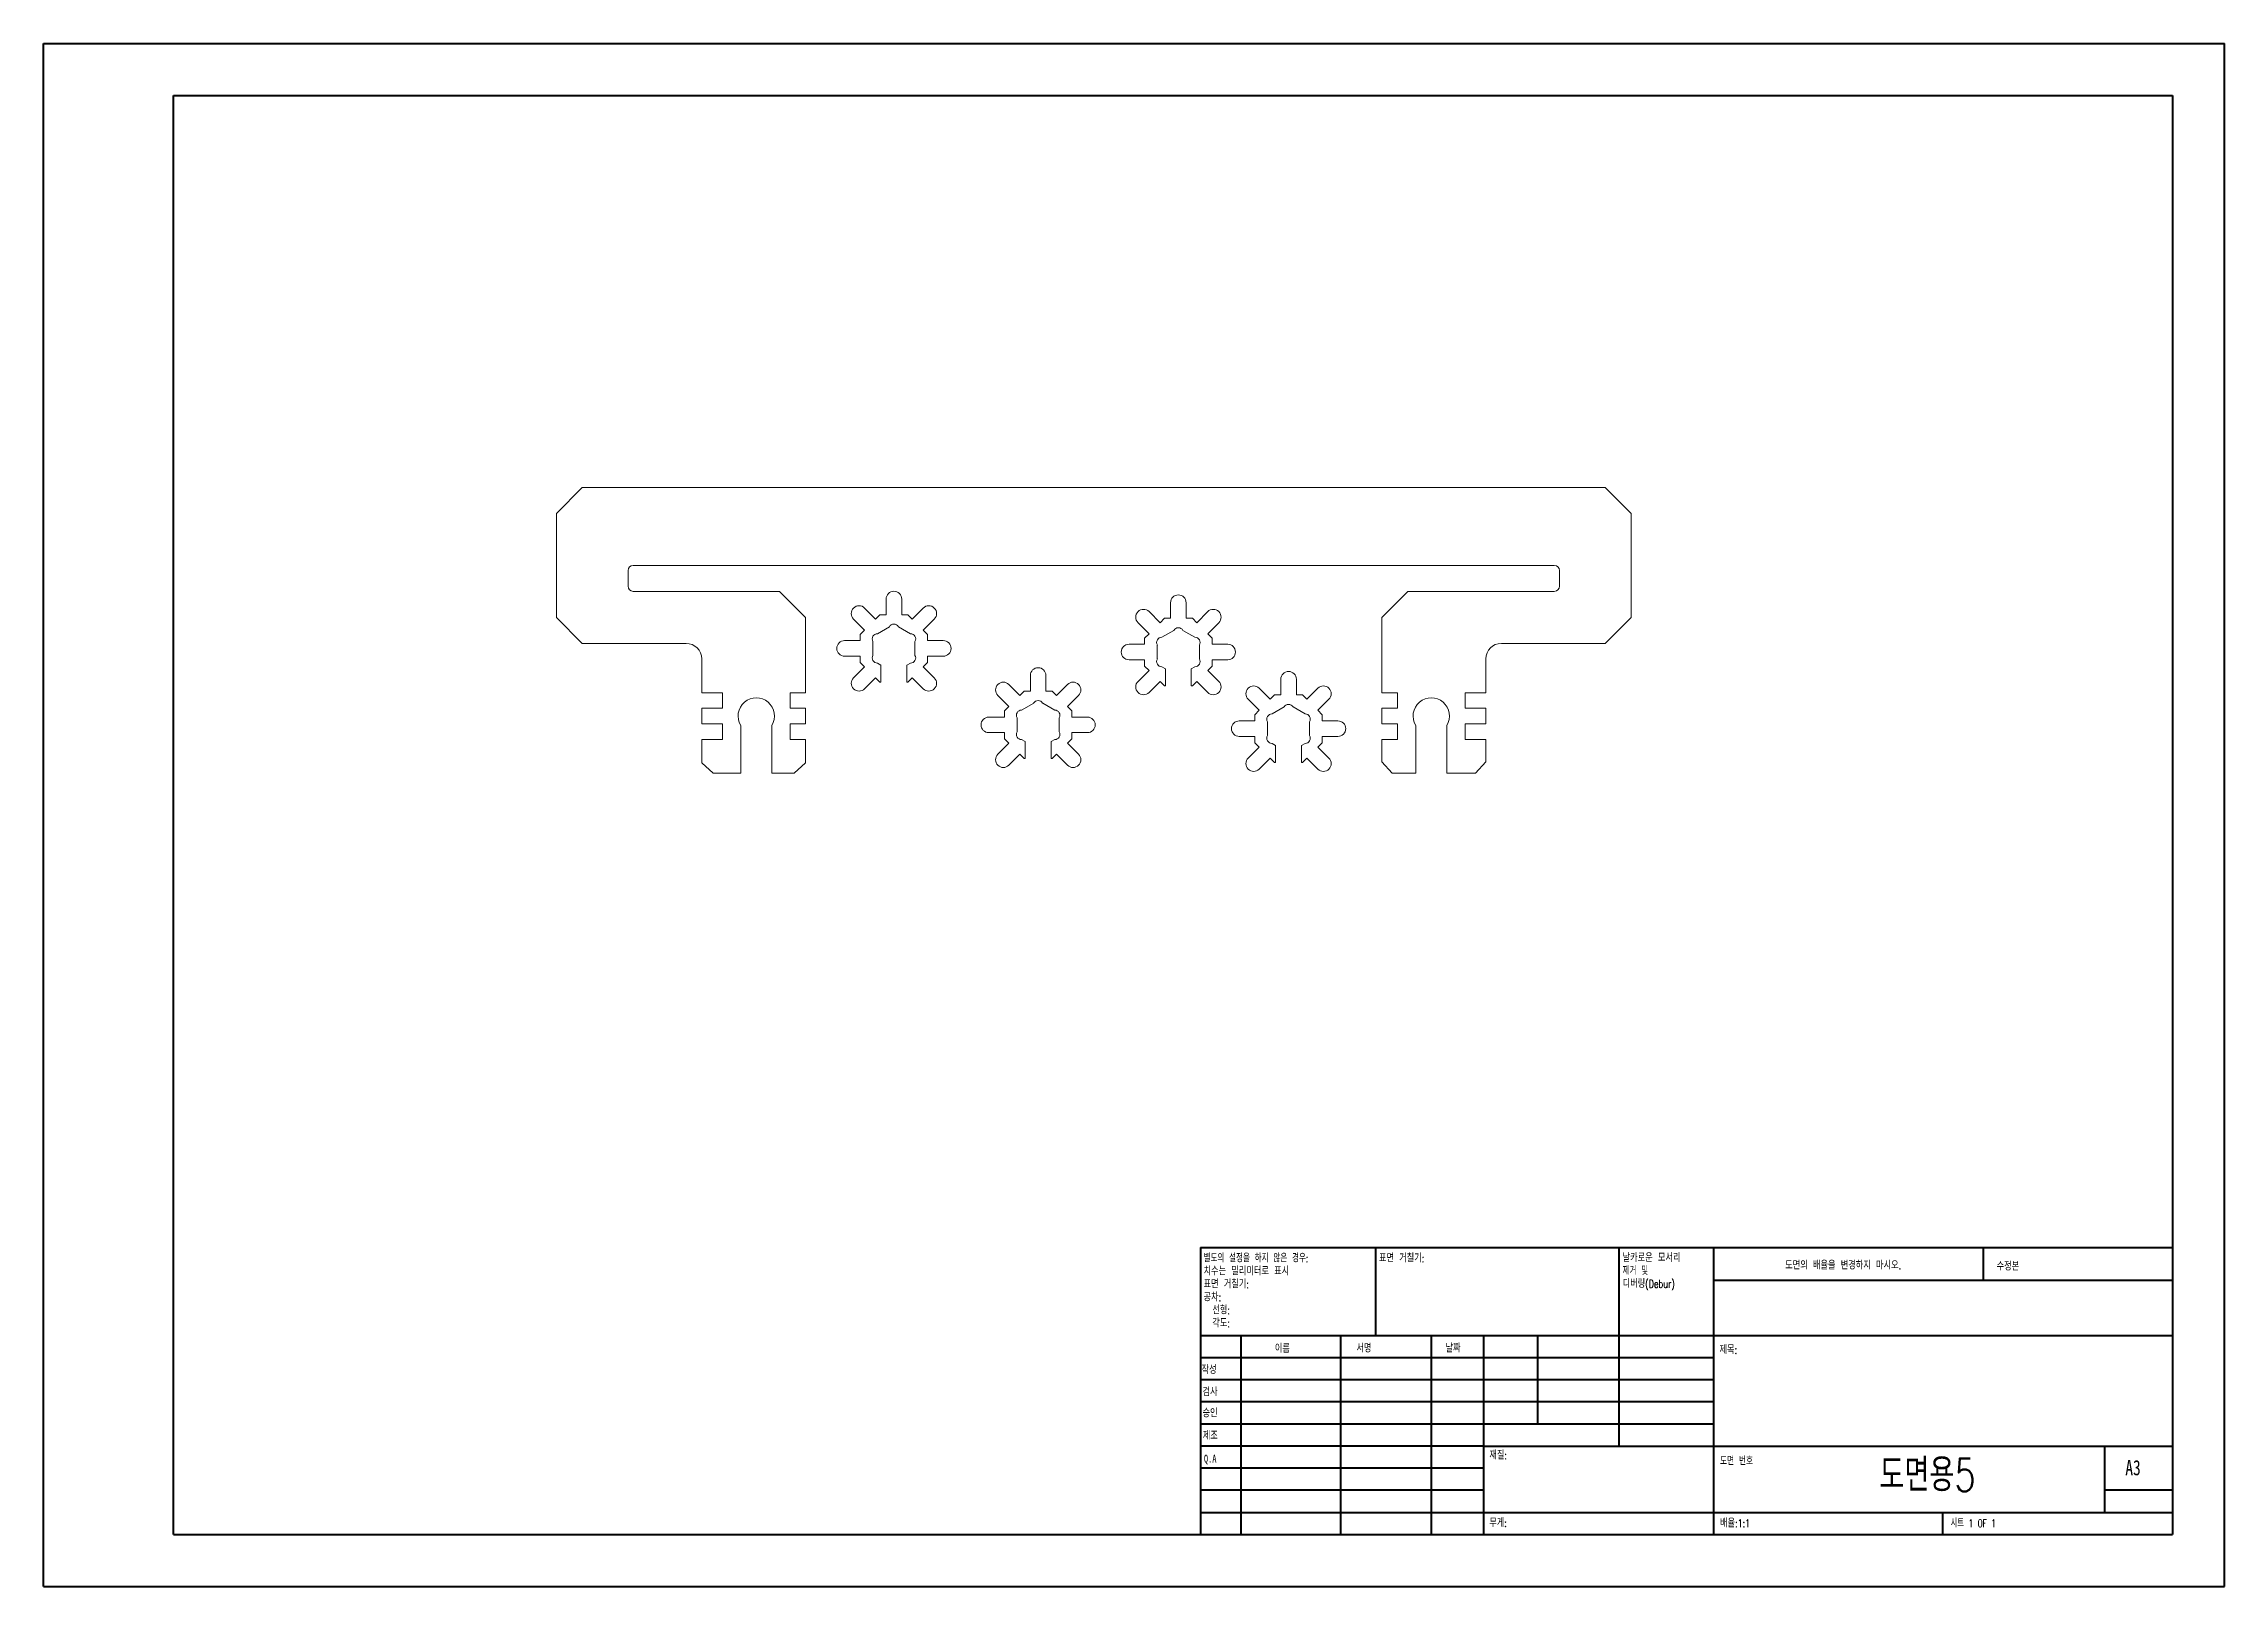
# Model space of a CAD drawing. Header units: millimetres. Extents: x 0 to 420, y 0 to 297.
import ezdxf

# ---------------------------------------------------------------- set-up
doc = ezdxf.new("R2010")
doc.units = ezdxf.units.MM
doc.styles.add('SLDTEXTSTYLE0', font='TXT', dxfattribs={"width": 0.75, "bigfont": 'bigfont'})
doc.styles.add('SLDTEXTSTYLE1', font='TXT', dxfattribs={"width": 0.75})
doc.styles.add('SLDTEXTSTYLE2', font='TXT', dxfattribs={"width": 0.666667, "bigfont": 'bigfont'})
doc.styles.add('SLDTEXTSTYLE3', font='TXT', dxfattribs={"width": 0.7, "bigfont": 'bigfont'})
doc.styles.add('SLDTEXTSTYLE4', font='TXT', dxfattribs={"width": 0.6875, "bigfont": 'bigfont'})
doc.styles.add('SLDTEXTSTYLE5', font='TXT', dxfattribs={"width": 0.691176, "bigfont": 'bigfont'})

# ---------------------------------------------------------------- blocks, each defined once
blk = doc.blocks.new('SW_NOTE_0')
at = {"color": 0, "linetype": 'Continuous', "lineweight": 0, "char_height": 1.5, "attachment_point": 1}
for s, insert, style in [('날카로운 모서리', (0, 1.93), 'SLDTEXTSTYLE0'), ('제거 및', (0, -0.57), 'SLDTEXTSTYLE4'), ('디버링(Debur)', (0, -3.07), 'SLDTEXTSTYLE0')]:
    blk.add_mtext(s, dxfattribs=dict(at, insert=insert, style=style))
blk = doc.blocks.new('SW_NOTE_1')
at = {"color": 0, "linetype": 'Continuous', "lineweight": 0, "char_height": 1.5, "attachment_point": 1}
for s, insert, style in [('별도의 설정을 하지 않은 경우:', (0, 1.93), 'SLDTEXTSTYLE5'), ('표면 거칠기:', (0, -3.07), 'SLDTEXTSTYLE0'), ('치수는 밀리미터로 표시', (0, -0.57), 'SLDTEXTSTYLE0'), ('공차:', (0, -5.57), 'SLDTEXTSTYLE0'), ('선형:', (1.69, -8.07), 'SLDTEXTSTYLE0'), ('각도:', (1.69, -10.57), 'SLDTEXTSTYLE0')]:
    blk.add_mtext(s, dxfattribs=dict(at, insert=insert, style=style))

msp = doc.modelspace()

# ---------------------------------------------------------------- linework, layer by layer
at = {"color": 7, "linetype": 'Continuous', "lineweight": 40}
for p, q in [((0.08, 0.21), (0.08, 297.21)), ((0.08, 297.21), (420.08, 297.21)), ((420.08, 0.21), (420.08, 297.21)), ((25.08, 10.21), (25.08, 287.21)), ((25.08, 287.21), (410.08, 287.21)), ((410.08, 287.21), (410.08, 10.21)), ((222.88, 65.46), (410.08, 65.46)), ((222.88, 65.46), (222.88, 10.21)), ((256.68, 48.46), (256.68, 65.46)), ((303.48, 65.46), (303.48, 27.21)), ((321.68, 65.46), (321.68, 10.21)), ((373.68, 59.09), (373.68, 65.46)), ((410.08, 59.09), (321.68, 59.09)), ((410.08, 48.46), (222.88, 48.46)), ((230.68, 48.46), (230.68, 10.21)), ((249.87, 48.46), (249.87, 10.21)), ((267.28, 48.46), (267.28, 10.21)), ((277.48, 10.21), (277.48, 48.46)), ((287.88, 31.46), (287.88, 48.46)), ((321.68, 44.21), (222.88, 44.21)), ((321.68, 39.96), (222.88, 39.96)), ((321.68, 35.71), (222.88, 35.71)), ((321.68, 31.46), (222.88, 31.46)), ((277.48, 27.21), (222.88, 27.21)), ((277.48, 27.21), (410.08, 27.21)), ((397.08, 14.46), (397.08, 27.21)), ((277.48, 22.96), (222.88, 22.96)), ((277.48, 18.71), (222.88, 18.71)), ((410.08, 18.71), (397.08, 18.71)), ((222.88, 14.46), (410.08, 14.46)), ((365.88, 10.21), (365.88, 14.46)), ((25.08, 10.21), (410.08, 10.21)), ((0.08, 0.21), (420.08, 0.21))]:
    msp.add_line(p, q, dxfattribs=at)
at = {"color": 7, "linetype": 'Continuous', "lineweight": 15}
for p, q in [((103.83, 211.76), (98.83, 206.76)), ((300.83, 211.76), (103.83, 211.76)), ((305.83, 206.76), (300.83, 211.76)), ((98.83, 206.76), (98.83, 186.76)), ((305.83, 186.76), (305.83, 206.76)), ((112.63, 195.76), (112.63, 192.76)), ((113.63, 196.76), (291.03, 196.76)), ((292.03, 192.76), (292.03, 195.76)), ((141.83, 191.76), (113.63, 191.76)), ((146.83, 186.76), (141.83, 191.76)), ((162.34, 190.28), (162.34, 187.28)), ((165.34, 187.28), (165.34, 190.28)), ((217.12, 189.59), (217.12, 186.59)), ((220.12, 186.59), (220.12, 189.59)), ((262.83, 191.76), (257.83, 186.76)), ((291.03, 191.76), (262.83, 191.76)), ((98.83, 186.76), (103.83, 181.76)), ((146.83, 172.26), (146.83, 186.76)), ((156.07, 186.44), (158.19, 184.32)), ((160.31, 186.44), (158.19, 188.56)), ((161.15, 187.28), (160.31, 186.44)), ((162.98, 184.96), (160.66, 183.62)), ((162.34, 187.28), (161.15, 187.28)), ((167.03, 183.62), (164.71, 184.96)), ((166.54, 187.28), (165.34, 187.28)), ((167.38, 186.44), (166.54, 187.28)), ((169.5, 188.56), (167.38, 186.44)), ((169.5, 184.32), (171.62, 186.44)), ((210.85, 185.74), (212.97, 183.62)), ((215.09, 185.74), (212.97, 187.87)), ((215.93, 186.59), (215.09, 185.74)), ((217.12, 186.59), (215.93, 186.59)), ((221.32, 186.59), (220.12, 186.59)), ((222.16, 185.74), (221.32, 186.59)), ((224.28, 187.87), (222.16, 185.74)), ((224.28, 183.62), (226.4, 185.74)), ((257.83, 186.76), (257.83, 172.26)), ((300.83, 181.76), (305.83, 186.76)), ((103.83, 181.76), (123.83, 181.76)), ((157.34, 182.28), (154.34, 182.28)), ((158.19, 184.32), (157.34, 183.48)), ((157.34, 183.48), (157.34, 182.28)), ((159.79, 182.12), (159.79, 179.45)), ((167.89, 179.45), (167.89, 182.12)), ((170.34, 183.48), (169.5, 184.32)), ((170.34, 182.28), (170.34, 183.48)), ((173.34, 182.28), (170.34, 182.28)), ((212.12, 181.59), (209.12, 181.59)), ((212.97, 183.62), (212.12, 182.78)), ((212.12, 182.78), (212.12, 181.59)), ((214.57, 181.43), (214.57, 178.75)), ((217.76, 184.26), (215.44, 182.93)), ((221.81, 182.93), (219.49, 184.26)), ((222.67, 178.75), (222.67, 181.43)), ((225.12, 182.78), (224.28, 183.62)), ((225.12, 181.59), (225.12, 182.78)), ((228.12, 181.59), (225.12, 181.59)), ((280.83, 181.76), (300.83, 181.76)), ((126.83, 178.76), (126.83, 172.26)), ((154.34, 179.28), (157.34, 179.28)), ((158.19, 177.25), (156.07, 175.13)), ((157.34, 179.28), (157.34, 178.09)), ((157.34, 178.09), (158.19, 177.25)), ((160.66, 177.95), (161.34, 177.55)), ((161.34, 177.55), (161.34, 174.28)), ((166.34, 177.55), (167.03, 177.95)), ((166.34, 174.28), (166.34, 177.55)), ((169.5, 177.25), (170.34, 178.09)), ((171.62, 175.13), (169.5, 177.25)), ((170.34, 179.28), (173.34, 179.28)), ((170.34, 178.09), (170.34, 179.28)), ((209.12, 178.59), (212.12, 178.59)), ((212.97, 176.55), (210.85, 174.43)), ((212.12, 178.59), (212.12, 177.39)), ((212.12, 177.39), (212.97, 176.55)), ((215.44, 177.25), (216.12, 176.85)), ((216.12, 176.85), (216.12, 173.59)), ((221.12, 176.85), (221.81, 177.25)), ((221.12, 173.59), (221.12, 176.85)), ((224.28, 176.55), (225.12, 177.39)), ((226.4, 174.43), (224.28, 176.55)), ((225.12, 178.59), (228.12, 178.59)), ((225.12, 177.39), (225.12, 178.59)), ((277.83, 172.26), (277.83, 178.76)), ((126.83, 172.26), (130.83, 172.26)), ((130.83, 172.26), (130.83, 169.26)), ((143.83, 172.26), (146.83, 172.26)), ((143.83, 169.26), (143.83, 172.26)), ((158.19, 173.01), (160.31, 175.13)), ((160.31, 175.13), (161.15, 174.28)), ((161.15, 174.28), (161.34, 174.28)), ((166.34, 174.28), (166.54, 174.28)), ((166.54, 174.28), (167.38, 175.13)), ((167.38, 175.13), (169.5, 173.01)), ((188.09, 171.73), (185.97, 173.85)), ((188.93, 172.57), (188.09, 171.73)), ((190.12, 172.57), (188.93, 172.57)), ((190.12, 175.57), (190.12, 172.57)), ((193.12, 172.57), (193.12, 175.57)), ((194.32, 172.57), (193.12, 172.57)), ((195.16, 171.73), (194.32, 172.57)), ((197.28, 173.85), (195.16, 171.73)), ((212.97, 172.31), (215.09, 174.43)), ((215.09, 174.43), (215.93, 173.59)), ((215.93, 173.59), (216.12, 173.59)), ((221.12, 173.59), (221.32, 173.59)), ((221.32, 173.59), (222.16, 174.43)), ((222.16, 174.43), (224.28, 172.31)), ((236.31, 170.99), (234.19, 173.11)), ((238.35, 174.84), (238.35, 171.84)), ((241.35, 171.84), (241.35, 174.84)), ((245.5, 173.11), (243.38, 170.99)), ((257.83, 172.26), (260.83, 172.26)), ((260.83, 172.26), (260.83, 169.26)), ((273.83, 172.26), (277.83, 172.26)), ((273.83, 169.26), (273.83, 172.26)), ((130.83, 169.26), (126.83, 169.26)), ((126.83, 169.26), (126.83, 166.26)), ((146.83, 169.26), (143.83, 169.26)), ((146.83, 166.26), (146.83, 169.26)), ((183.85, 171.73), (185.97, 169.61)), ((185.97, 169.61), (185.12, 168.76)), ((185.12, 168.76), (185.12, 167.57)), ((190.76, 170.25), (188.44, 168.91)), ((194.81, 168.91), (192.49, 170.25)), ((197.28, 169.61), (199.4, 171.73)), ((198.12, 168.76), (197.28, 169.61)), ((198.12, 167.57), (198.12, 168.76)), ((232.07, 170.99), (234.19, 168.87)), ((234.19, 168.87), (233.35, 168.03)), ((233.35, 168.03), (233.35, 166.84)), ((237.15, 171.84), (236.31, 170.99)), ((238.98, 169.51), (236.66, 168.17)), ((238.35, 171.84), (237.15, 171.84)), ((243.03, 168.17), (240.71, 169.51)), ((242.54, 171.84), (241.35, 171.84)), ((243.38, 170.99), (242.54, 171.84)), ((245.5, 168.87), (247.62, 170.99)), ((246.35, 168.03), (245.5, 168.87)), ((246.35, 166.84), (246.35, 168.03)), ((260.83, 169.26), (257.83, 169.26)), ((257.83, 169.26), (257.83, 166.26)), ((277.83, 169.26), (273.83, 169.26)), ((277.83, 166.26), (277.83, 169.26)), ((126.83, 166.26), (130.83, 166.26)), ((130.83, 166.26), (130.83, 163.26)), ((134.33, 156.76), (134.33, 165.95)), ((140.33, 165.95), (140.33, 156.76)), ((143.83, 166.26), (146.83, 166.26)), ((143.83, 163.26), (143.83, 166.26)), ((185.12, 167.57), (182.12, 167.57)), ((182.12, 164.57), (185.12, 164.57)), ((185.12, 164.57), (185.12, 163.38)), ((187.57, 167.41), (187.57, 164.73)), ((195.67, 164.73), (195.67, 167.41)), ((201.12, 167.57), (198.12, 167.57)), ((198.12, 164.57), (201.12, 164.57)), ((198.12, 163.38), (198.12, 164.57)), ((233.35, 166.84), (230.35, 166.84)), ((230.35, 163.84), (233.35, 163.84)), ((233.35, 163.84), (233.35, 162.64)), ((235.8, 166.67), (235.8, 164)), ((243.9, 164), (243.9, 166.67)), ((249.35, 166.84), (246.35, 166.84)), ((246.35, 163.84), (249.35, 163.84)), ((246.35, 162.64), (246.35, 163.84)), ((257.83, 166.26), (260.83, 166.26)), ((260.83, 166.26), (260.83, 163.26)), ((264.33, 156.76), (264.33, 165.95)), ((270.33, 165.95), (270.33, 156.76)), ((273.83, 166.26), (277.83, 166.26)), ((273.83, 163.26), (273.83, 166.26)), ((126.83, 163.26), (126.83, 158.76)), ((130.83, 163.26), (126.83, 163.26)), ((146.83, 163.26), (143.83, 163.26)), ((146.83, 158.76), (146.83, 163.26)), ((185.97, 162.54), (183.85, 160.41)), ((185.12, 163.38), (185.97, 162.54)), ((185.97, 158.29), (188.09, 160.41)), ((188.09, 160.41), (188.93, 159.57)), ((188.44, 163.23), (189.12, 162.84)), ((189.12, 162.84), (189.12, 159.57)), ((194.12, 162.84), (194.81, 163.23)), ((194.12, 159.57), (194.12, 162.84)), ((194.32, 159.57), (195.16, 160.41)), ((195.16, 160.41), (197.28, 158.29)), ((197.28, 162.54), (198.12, 163.38)), ((199.4, 160.41), (197.28, 162.54)), ((234.19, 161.8), (232.07, 159.68)), ((233.35, 162.64), (234.19, 161.8)), ((234.19, 157.56), (236.31, 159.68)), ((236.31, 159.68), (237.15, 158.84)), ((236.66, 162.5), (237.35, 162.1)), ((237.35, 162.1), (237.35, 158.84)), ((242.35, 162.1), (243.03, 162.5)), ((242.35, 158.84), (242.35, 162.1)), ((242.54, 158.84), (243.38, 159.68)), ((243.38, 159.68), (245.5, 157.56)), ((245.5, 161.8), (246.35, 162.64)), ((247.62, 159.68), (245.5, 161.8)), ((257.83, 163.26), (257.83, 158.98)), ((260.83, 163.26), (257.83, 163.26)), ((277.83, 163.26), (273.83, 163.26)), ((277.83, 158.98), (277.83, 163.26)), ((126.83, 158.76), (129.05, 156.76)), ((129.05, 156.76), (134.33, 156.76)), ((140.33, 156.76), (144.61, 156.76)), ((144.61, 156.76), (146.83, 158.76)), ((188.93, 159.57), (189.12, 159.57)), ((194.12, 159.57), (194.32, 159.57)), ((237.15, 158.84), (237.35, 158.84)), ((242.35, 158.84), (242.54, 158.84)), ((257.83, 158.98), (259.83, 156.76)), ((259.83, 156.76), (264.33, 156.76)), ((270.33, 156.76), (275.83, 156.76)), ((275.83, 156.76), (277.83, 158.98))]:
    msp.add_line(p, q, dxfattribs=at)
for centre, radius, start, end in [((113.63, 195.76), 1, 90, 180), ((291.03, 195.76), 1, 0, 90), ((113.63, 192.76), 1, 180, 270), ((157.13, 187.5), 1.5, 45, 225), ((163.84, 190.28), 1.5, 0, 180), ((170.56, 187.5), 1.5, 315, 135), ((218.62, 189.59), 1.5, 0, 180), ((291.03, 192.76), 1, 270, 0), ((163.84, 184.46), 1, 30, 150), ((211.91, 186.8), 1.5, 45, 225), ((225.34, 186.8), 1.5, 315, 135), ((123.83, 178.76), 3, 0, 90), ((154.34, 180.78), 1.5, 90, 270), ((160.66, 182.62), 1, 90, 210), ((167.03, 182.62), 1, 330, 90), ((173.34, 180.78), 1.5, 270, 90), ((209.12, 180.09), 1.5, 90, 270), ((215.44, 181.93), 1, 90, 210), ((218.62, 183.76), 1, 30, 150), ((221.81, 181.93), 1, 330, 90), ((228.12, 180.09), 1.5, 270, 90), ((280.83, 178.76), 3, 90, 180), ((160.66, 178.95), 1, 150, 270), ((167.03, 178.95), 1, 270, 30), ((191.62, 175.57), 1.5, 0, 180), ((215.44, 178.25), 1, 150, 270), ((221.81, 178.25), 1, 270, 30), ((157.13, 174.07), 1.5, 135, 315), ((170.56, 174.07), 1.5, 225, 45), ((184.91, 172.79), 1.5, 45, 225), ((198.34, 172.79), 1.5, 315, 135), ((211.91, 173.37), 1.5, 135, 315), ((225.34, 173.37), 1.5, 225, 45), ((233.13, 172.05), 1.5, 45, 225), ((239.85, 174.84), 1.5, 0, 180), ((246.56, 172.05), 1.5, 315, 135), ((137.33, 167.76), 3.5, 328.9973, 211.0027), ((188.44, 167.91), 1, 90, 210), ((191.62, 169.75), 1, 30, 150), ((194.81, 167.91), 1, 330, 90), ((236.66, 167.17), 1, 90, 210), ((239.85, 169.01), 1, 30, 150), ((243.03, 167.17), 1, 330, 90), ((267.33, 167.76), 3.5, 328.9973, 211.0027), ((182.12, 166.07), 1.5, 90, 270), ((188.44, 164.23), 1, 150, 270), ((194.81, 164.23), 1, 270, 30), ((201.12, 166.07), 1.5, 270, 90), ((230.35, 165.34), 1.5, 90, 270), ((236.66, 163.5), 1, 150, 270), ((243.03, 163.5), 1, 270, 30), ((249.35, 165.34), 1.5, 270, 90), ((184.91, 159.35), 1.5, 135, 315), ((198.34, 159.35), 1.5, 225, 45), ((233.13, 158.62), 1.5, 135, 315), ((246.56, 158.62), 1.5, 225, 45)]:
    msp.add_arc(centre, radius, start, end, dxfattribs=at)

# ---------------------------------------------------------------- block references
at = {"color": 7, "linetype": 'Continuous', "lineweight": 0}
for name, p in [('SW_NOTE_1', (223.47, 62.2)), ('SW_NOTE_0', (304.19, 62.28))]:
    msp.add_blockref(name, p, dxfattribs=at)

# ---------------------------------------------------------------- texts
for s, insert, char_height, attachment_point, style in [('표면 거칠기:', (257.25, 64.13), 1.5, 1, 'SLDTEXTSTYLE0'), ('도면의 배율을 변경하지 마시오.', (335.49, 62.75), 1.5, 1, 'SLDTEXTSTYLE0'), ('수정본', (376.21, 62.55), 1.5, 1, 'SLDTEXTSTYLE0'), ('이름', (237.2, 46.72), 1.5, 1, 'SLDTEXTSTYLE0'), ('서명', (252.91, 46.78), 1.5, 1, 'SLDTEXTSTYLE0'), ('날짜', (270.09, 46.79), 1.5, 1, 'SLDTEXTSTYLE0'), ('제목:', (322.84, 46.49), 1.5, 1, 'SLDTEXTSTYLE0'), ('작성', (223.09, 42.64), 1.5, 1, 'SLDTEXTSTYLE0'), ('검사', (223.29, 38.37), 1.5, 1, 'SLDTEXTSTYLE0'), ('승인', (223.28, 34.28), 1.5, 1, 'SLDTEXTSTYLE0'), ('제조', (223.33, 29.95), 1.5, 1, 'SLDTEXTSTYLE0'), ('Q.A', (223.55, 25.56), 1.5, 1, 'SLDTEXTSTYLE1'), ('재질:', (278.52, 26.2), 1.5, 1, 'SLDTEXTSTYLE0'), ('도면 번호', (322.95, 25.08), 1.5, 1, 'SLDTEXTSTYLE3'), ('도면용5', (362.9, 24.85), 6.35, 2, 'SLDTEXTSTYLE0'), ('A3', (401, 24.52), 2.91, 1, 'SLDTEXTSTYLE1'), ('무게:', (278.5, 13.16), 1.499, 1, 'SLDTEXTSTYLE0'), ('배율:1:1', (322.95, 13.11), 1.5, 1, 'SLDTEXTSTYLE0'), ('시트 1 OF 1', (367.36, 13.11), 1.5, 1, 'SLDTEXTSTYLE2')]:
    msp.add_mtext(s, dxfattribs=dict(at, insert=insert, char_height=char_height, attachment_point=attachment_point, style=style))

doc.saveas('drawing.dxf')
